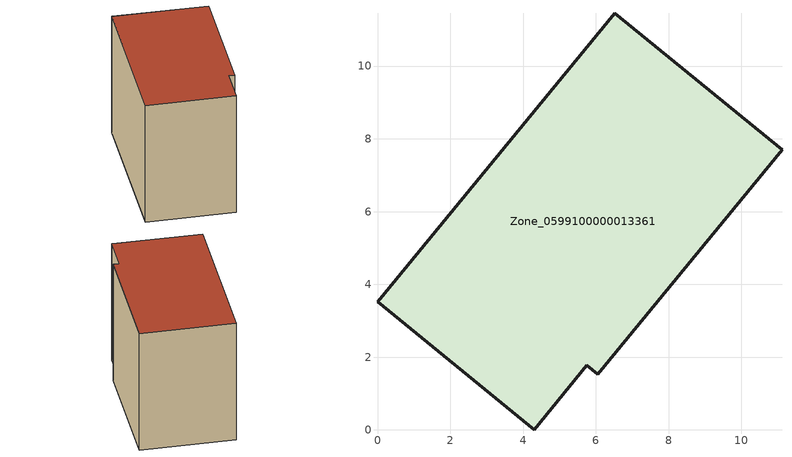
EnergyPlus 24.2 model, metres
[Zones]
Zone_0599100000013361
 floor ground (C_G): 6.51,11.46 11.12,7.7 6.05,1.53 5.75,1.77 4.3,0 0,3.52 z0
 wall outside (C_F): 11.12,7.7 6.51,11.46 0,3.52 4.3,0 5.75,1.77 6.05,1.53 11.12,7.7 z0:8.24
 roof outside (C_R): 6.51,11.46 0,3.52 4.3,0 5.75,1.77 6.05,1.53 11.12,7.7 z8.24
[BUILDING]
Pand.0599100000013361: North Axis=0; Terrain=City; Loads Convergence Tolerance Value=0.04; Temperature Convergence Tolerance Value=0.4; Solar Distribution=FullExterior; Maximum Number of Warmup Days=25; Minimum Number of Warmup Days=1
[Site:Location]
Rotterdam.The.Hague.AP_ZH_NLD Design_Conditions: Latitude=51.96; Longitude=4.45; Time Zone=1; Elevation=-4.5
[SITE:GROUNDTEMPERATURE:BUILDINGSURFACE]
18, 18, 18, 18, 18, 18, 18, 18, 18, 18, 18, 18
[MATERIAL] Thermal Absorptance=0.9; Solar Absorptance=0.7; Visible Absorptance=0.7
Name | Roughness | Thickness | Conductivity | Density | Specific Heat
G.TI.1946-1964 | MediumSmooth | 0.15 | 1 | 540 | 1210
F.TI.1946-1964 | Rough | 0.3 | 0.857143 | 1920 | 840
R.TI.1946-1964 | MediumRough | 0.2 | 0.277778 | 1500 | 1000
[CONSTRUCTION]
C_G: G.TI.1946-1964
C_F: F.TI.1946-1964
C_R: R.TI.1946-1964
[ZONE]
Zone_0599100000013361: Type=1; Multiplier=1; Ceiling Height=Autocalculate; Volume=Autocalculate; Floor Area=autocalculate; Part of Total Floor Area=Yes
[ZONEINFILTRATION:DESIGNFLOWRATE]
Infil_Zone_0599100000013361: Zone or ZoneList or Space or SpaceList=Zone_0599100000013361; Schedule=AlwaysOn; Design Flow Rate Calculation Method=Flow/Area; Flow Rate per Floor Area=0.003; Constant Term Coefficient=1; Temperature Term Coefficient=0; Velocity Term Coefficient=0; Velocity Squared Term Coefficient=0
[HVACTEMPLATE:ZONE:IDEALLOADSAIRSYSTEM]
Zone_0599100000013361: Maximum Heating Supply Air Temperature=50; Minimum Cooling Supply Air Temperature=13; Maximum Heating Supply Air Humidity Ratio=0.0156; Minimum Cooling Supply Air Humidity Ratio=0.0077; Heating Limit=NoLimit; Cooling Limit=NoLimit; Dehumidification Control Type=ConstantSensibleHeatRatio; Cooling Sensible Heat Ratio=0.7; Dehumidification Setpoint=60; Humidification Control Type=None; Humidification Setpoint=30; Outdoor Air Method=None; Outdoor Air Flow Rate per Person=0.00944; Outdoor Air Flow Rate per Zone Floor Area=0; Outdoor Air Flow Rate per Zone=0; Demand Controlled Ventilation Type=None; Outdoor Air Economizer Type=NoEconomizer; Heat Recovery Type=None; Sensible Heat Recovery Effectiveness=0.7; Latent Heat Recovery Effectiveness=0.65
[ZONECONTROL:THERMOSTAT]
ThermostatControl_Zone_0599100000013361: Zone or ZoneList=Zone_0599100000013361; Control Type Schedule=DualSetpointControlType; Control 1=Thermostat_Zone_0599100000013361; Temperature Difference Between Cutout And Setpoint=0
[THERMOSTATSETPOINT:DUALSETPOINT]
Thermostat_Zone_0599100000013361: Heating Setpoint Temperature Schedule=HeatingSetpoint_Zone_0599100000013361; Cooling Setpoint Temperature Schedule=CoolingSetpoint_Zone_0599100000013361
[SCHEDULE:COMPACT]
HeatingSetpoint_Zone_0599100000013361: Through: 12/31, For: AllDays, Until: 24:00, 21
CoolingSetpoint_Zone_0599100000013361: Through: 12/31, For: AllDays, Until: 24:00, 24
DualSetpointControlType: Through: 12/31, For: AllDays, Until: 24:00, 4
AlwaysOn: Through: 12/31, For: AllDays, Until: 24:00, 1
